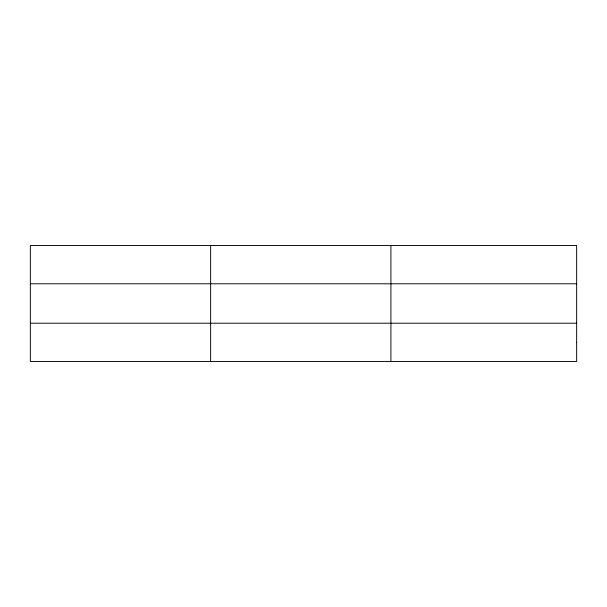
<?xml version="1.0" encoding="UTF-8"?>
<svg xmlns="http://www.w3.org/2000/svg" width="607" height="607" viewBox="0 0 607 607"><rect width="100%" height="100%" fill="white"/><g stroke="black" fill="none" stroke-linecap="round" stroke-linejoin="round"><path stroke-width="0.91" d="M210.629 361.484L210.629 245.516M390.908 361.484L390.908 245.516M30.35 283.788L576.65 283.788M30.35 323.212L576.65 323.212M576.65 342.348L576.65 361.484L30.35 361.484L30.35 245.516L576.65 245.516L576.65 342.348"/></g></svg>
